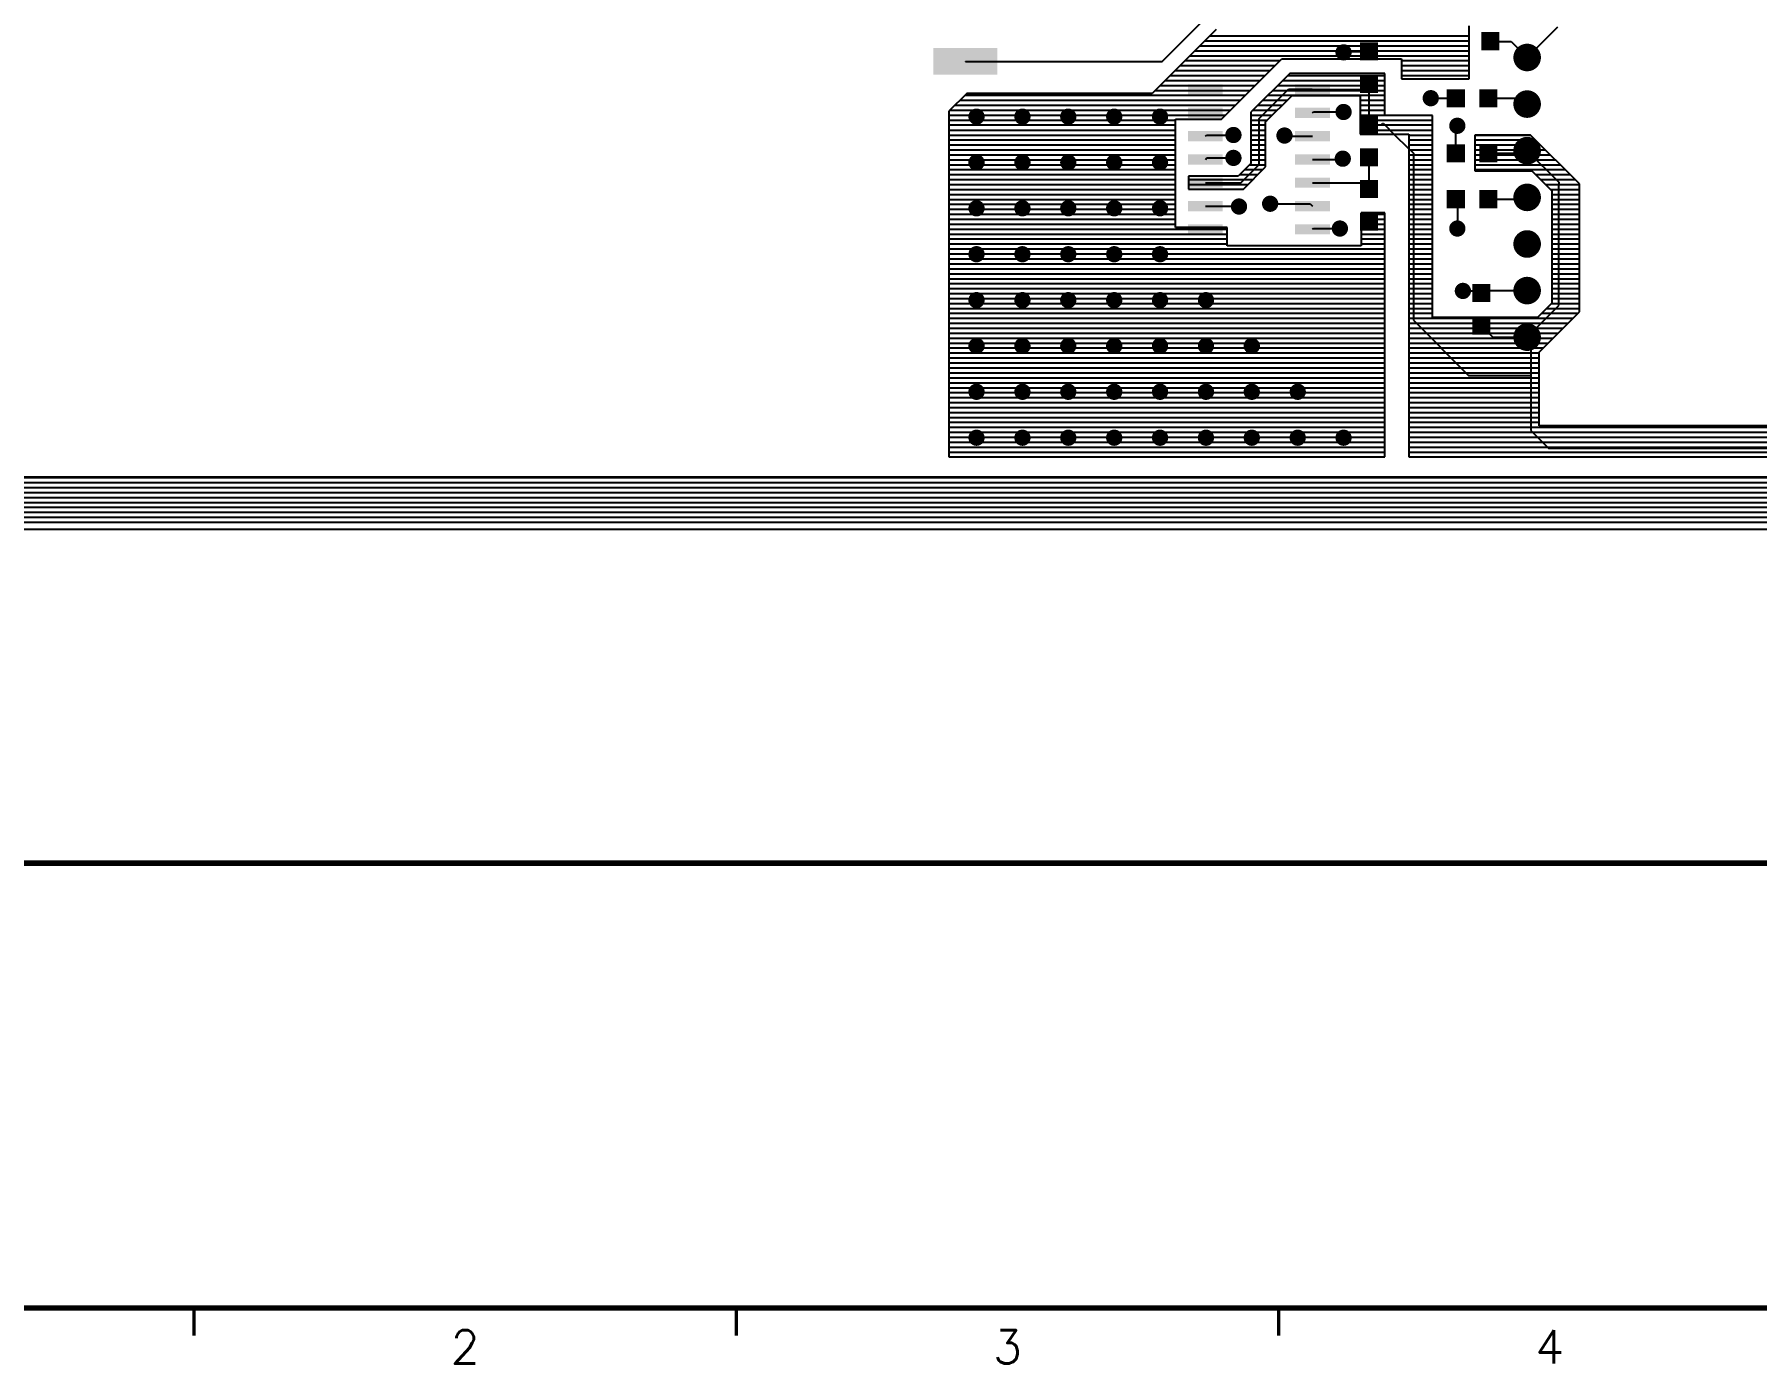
# Model space of a CAD drawing. Extents: x 295 to 953, y 10 to 290.
# Drawn here: x 526.4 to 681.2, y 10 to 129.5 of the extents above; entities that cross this region are included whole.
import ezdxf
from ezdxf.enums import TextEntityAlignment as Align

# ---------------------------------------------------------------- set-up
doc = ezdxf.new("R2010")
doc.units = 0
doc.header["$LTSCALE"] = 5
doc.header["$MEASUREMENT"] = 0
doc.layers.get('0').update_dxf_attribs({"linetype": 'CONTINUOUS', "lineweight": 25})
doc.layers.add('6', color=6, linetype='CONTINUOUS', lineweight=13)
for name, color, linetype in [('COMP_GB', 1, 'CONTINUOUS'), ('문자', 4, 'CONTINUOUS'), ('테두리', 3, 'CONTINUOUS')]:
    doc.layers.add(name, color=color, linetype=linetype)
doc.styles.get("Standard").update_dxf_attribs({"font": 'simplex.shx'})
doc.styles.add('굴림체', font='')
doc.styles.get('굴림체').set_extended_font_data('GulimChe')

# ---------------------------------------------------------------- blocks, each defined once
blk = doc.blocks.new('C')
at = {"layer": '테두리'}
for points, const_width in [([(15, 285), (15, 15), (405, 15), (405, 285), (15, 285)], 0.5), ([(15, 55), (405, 55)], 0.5), ([(63.75, 12.5), (63.75, 15)], 0.3), ([(112.5, 12.5), (112.5, 15)], 0.3), ([(161.25, 12.5), (161.25, 15)], 0.3)]:
    blk.add_lwpolyline(points, dxfattribs=dict(at, const_width=const_width))
at = {"layer": '문자'}
for s, p in [('2', (88.12, 11.5)), ('3', (136.88, 11.5)), ('4', (185.62, 11.5))]:
    blk.add_text(s, height=3, dxfattribs=at).set_placement(p, align=Align.MIDDLE)

msp = doc.modelspace()

# ---------------------------------------------------------------- linework, layer by layer
for points, const_width in [([(643.71, 127.9, 1), (644.44, 127.9, 1)], 0.733), ([(659.96, 127.44, 1), (661.2, 127.44, 1)], 1.24), ([(651.55, 123.78, 1), (652.28, 123.78, 1)], 0.733), ([(659.96, 123.25, 1), (661.2, 123.25, 1)], 1.24), ([(610.71, 122.12, 1), (611.44, 122.12, 1)], 0.733), ([(614.84, 122.12, 1), (615.57, 122.12, 1)], 0.733), ([(618.96, 122.12, 1), (619.69, 122.12, 1)], 0.733), ([(623.09, 122.12, 1), (623.82, 122.12, 1)], 0.733), ([(627.21, 122.12, 1), (627.94, 122.12, 1)], 0.733), ([(643.71, 122.54, 1), (644.44, 122.54, 1)], 0.733), ([(633.81, 120.47, 1), (634.54, 120.47, 1)], 0.733), ([(638.4, 120.42, 1), (639.13, 120.42, 1)], 0.733), ([(653.94, 121.3, 1), (654.67, 121.3, 1)], 0.733), ([(659.96, 119.06, 1), (661.2, 119.06, 1)], 1.24), ([(610.71, 118, 1), (611.44, 118, 1)], 0.733), ([(614.84, 118, 1), (615.57, 118, 1)], 0.733), ([(618.96, 118, 1), (619.69, 118, 1)], 0.733), ([(623.09, 118, 1), (623.82, 118, 1)], 0.733), ([(627.21, 118, 1), (627.94, 118, 1)], 0.733), ([(633.81, 118.41, 1), (634.54, 118.41, 1)], 0.733), ([(643.64, 118.34, 1), (644.37, 118.34, 1)], 0.733), ([(610.71, 113.88, 1), (611.44, 113.88, 1)], 0.733), ([(614.84, 113.88, 1), (615.57, 113.88, 1)], 0.733), ([(618.96, 113.88, 1), (619.69, 113.88, 1)], 0.733), ([(623.09, 113.88, 1), (623.82, 113.88, 1)], 0.733), ([(627.21, 113.88, 1), (627.94, 113.88, 1)], 0.733), ([(634.31, 114.04, 1), (635.04, 114.04, 1)], 0.733), ([(637.11, 114.29, 1), (637.84, 114.29, 1)], 0.733), ([(659.96, 114.86, 1), (661.2, 114.86, 1)], 1.24), ([(643.38, 112.06, 1), (644.11, 112.06, 1)], 0.733), ([(653.94, 112.06, 1), (654.67, 112.06, 1)], 0.733), ([(659.96, 110.67, 1), (661.2, 110.67, 1)], 1.24), ([(610.71, 109.75, 1), (611.44, 109.75, 1)], 0.733), ([(614.84, 109.75, 1), (615.57, 109.75, 1)], 0.733), ([(618.96, 109.75, 1), (619.69, 109.75, 1)], 0.733), ([(623.09, 109.75, 1), (623.82, 109.75, 1)], 0.733), ([(627.21, 109.75, 1), (627.94, 109.75, 1)], 0.733), ([(654.44, 106.45, 1), (655.17, 106.45, 1)], 0.733), ([(659.96, 106.48, 1), (661.2, 106.48, 1)], 1.24), ([(610.71, 105.62, 1), (611.44, 105.62, 1)], 0.733), ([(614.84, 105.62, 1), (615.57, 105.62, 1)], 0.733), ([(618.96, 105.62, 1), (619.69, 105.62, 1)], 0.733), ([(623.09, 105.62, 1), (623.82, 105.62, 1)], 0.733), ([(627.21, 105.62, 1), (627.94, 105.62, 1)], 0.733), ([(631.34, 105.62, 1), (632.07, 105.62, 1)], 0.733), ([(610.71, 101.5, 1), (611.44, 101.5, 1)], 0.733), ([(614.84, 101.5, 1), (615.57, 101.5, 1)], 0.733), ([(618.96, 101.5, 1), (619.69, 101.5, 1)], 0.733), ([(623.09, 101.5, 1), (623.82, 101.5, 1)], 0.733), ([(627.21, 101.5, 1), (627.94, 101.5, 1)], 0.733), ([(631.34, 101.5, 1), (632.07, 101.5, 1)], 0.733), ([(635.46, 101.5, 1), (636.19, 101.5, 1)], 0.733), ([(659.96, 102.29, 1), (661.2, 102.29, 1)], 1.24), ([(610.71, 97.38, 1), (611.44, 97.38, 1)], 0.733), ([(614.84, 97.38, 1), (615.57, 97.38, 1)], 0.733), ([(618.96, 97.38, 1), (619.69, 97.38, 1)], 0.733), ([(623.09, 97.38, 1), (623.82, 97.38, 1)], 0.733), ([(627.21, 97.38, 1), (627.94, 97.38, 1)], 0.733), ([(631.34, 97.38, 1), (632.07, 97.38, 1)], 0.733), ([(635.46, 97.38, 1), (636.19, 97.38, 1)], 0.733), ([(639.59, 97.38, 1), (640.32, 97.38, 1)], 0.733), ([(610.71, 93.25, 1), (611.44, 93.25, 1)], 0.733), ([(614.84, 93.25, 1), (615.57, 93.25, 1)], 0.733), ([(618.96, 93.25, 1), (619.69, 93.25, 1)], 0.733), ([(623.09, 93.25, 1), (623.82, 93.25, 1)], 0.733), ([(627.21, 93.25, 1), (627.94, 93.25, 1)], 0.733), ([(631.34, 93.25, 1), (632.07, 93.25, 1)], 0.733), ([(635.46, 93.25, 1), (636.19, 93.25, 1)], 0.733), ([(639.59, 93.25, 1), (640.32, 93.25, 1)], 0.733), ([(643.71, 93.25, 1), (644.44, 93.25, 1)], 0.733)]:
    msp.add_lwpolyline(points, format="xyb", close=True, dxfattribs=dict(const_width=const_width))
for points in [[(647.18, 128.81), (647.18, 127.17), (645.55, 128.81), (645.55, 127.17)], [(658.09, 129.73), (658.09, 128.09), (656.46, 129.73), (656.46, 128.09)], [(612.96, 128.3), (612.96, 125.91), (607.18, 128.3), (607.18, 125.91)], [(647.18, 125.87), (647.18, 124.24), (645.55, 125.87), (645.55, 124.24)], [(633.22, 125.02), (633.22, 124.1), (630.08, 125.02), (630.08, 124.1)], [(642.86, 125.02), (642.86, 124.1), (639.72, 125.02), (639.72, 124.1)], [(654.98, 124.59), (654.98, 122.96), (653.34, 124.59), (653.34, 122.96)], [(657.91, 124.59), (657.91, 122.96), (656.28, 124.59), (656.28, 122.96)], [(633.22, 122.93), (633.22, 122), (630.08, 122.93), (630.08, 122)], [(642.86, 122.93), (642.86, 122), (639.72, 122.93), (639.72, 122)], [(633.22, 120.83), (633.22, 119.91), (630.08, 120.83), (630.08, 119.91)], [(642.86, 120.83), (642.86, 119.91), (639.72, 120.83), (639.72, 119.91)], [(647.18, 122.21), (647.18, 120.57), (645.55, 122.21), (645.55, 120.57)], [(647.18, 119.27), (647.18, 117.64), (645.55, 119.27), (645.55, 117.64)], [(654.98, 119.64), (654.98, 118.01), (653.34, 119.64), (653.34, 118.01)], [(657.91, 119.64), (657.91, 118.01), (656.28, 119.64), (656.28, 118.01)], [(633.22, 118.73), (633.22, 117.81), (630.08, 118.73), (630.08, 117.81)], [(642.86, 118.73), (642.86, 117.81), (639.72, 118.73), (639.72, 117.81)], [(633.22, 116.64), (633.22, 115.72), (630.08, 116.64), (630.08, 115.72)], [(642.86, 116.64), (642.86, 115.72), (639.72, 116.64), (639.72, 115.72)], [(647.18, 116.43), (647.18, 114.8), (645.55, 116.43), (645.55, 114.8)], [(654.98, 115.52), (654.98, 113.88), (653.34, 115.52), (653.34, 113.88)], [(657.91, 115.52), (657.91, 113.88), (656.28, 115.52), (656.28, 113.88)], [(633.22, 114.54), (633.22, 113.62), (630.08, 114.54), (630.08, 113.62)], [(642.86, 114.54), (642.86, 113.62), (639.72, 114.54), (639.72, 113.62)], [(647.18, 113.5), (647.18, 111.86), (645.55, 113.5), (645.55, 111.86)], [(633.22, 112.45), (633.22, 111.53), (630.08, 112.45), (630.08, 111.53)], [(642.86, 112.45), (642.86, 111.53), (639.72, 112.45), (639.72, 111.53)], [(657.27, 107.08), (657.27, 105.45), (655.64, 107.08), (655.64, 105.45)], [(657.27, 104.15), (657.27, 102.52), (655.64, 104.15), (655.64, 102.52)]]:
    msp.add_solid(points)
at = {"layer": 'COMP_GB', "color": 7}
for p, q in [((627.77, 127.08), (633.17, 132.47)), ((655.38, 125.51), (655.38, 130.29)), ((660.58, 127.44), (663.35, 130.21)), ((632.63, 129.96), (626.86, 124.19)), ((631.61, 128.94), (655.38, 128.94)), ((632.05, 129.38), (655.38, 129.38)), ((657.28, 128.91), (657.3, 128.89)), ((657.3, 128.89), (659.13, 128.89)), ((659.13, 128.89), (660.58, 127.44)), ((610.07, 127.1), (610.09, 127.08)), ((610.09, 127.08), (627.77, 127.08)), ((629.82, 127.16), (638.36, 127.16)), ((630.27, 127.6), (655.38, 127.6)), ((630.72, 128.05), (655.38, 128.05)), ((631.16, 128.49), (655.38, 128.49)), ((633.09, 121.88), (638.53, 127.32)), ((638.53, 127.32), (649.28, 127.32)), ((644.08, 127.9), (644.08, 127.99)), ((644.08, 127.99), (646.37, 127.99)), ((649.28, 127.32), (649.28, 125.51)), ((649.28, 127.16), (655.38, 127.16)), ((628.49, 125.82), (637.03, 125.82)), ((628.93, 126.27), (637.47, 126.27)), ((629.38, 126.71), (637.92, 126.71)), ((639.23, 126), (635.75, 122.52)), ((639.05, 125.82), (647.79, 125.82)), ((647.79, 126), (639.23, 126)), ((647.79, 122.21), (647.79, 126)), ((649.28, 126.71), (655.38, 126.71)), ((649.28, 126.27), (655.38, 126.27)), ((649.28, 125.82), (655.38, 125.82)), ((649.28, 125.51), (655.38, 125.51)), ((610.19, 124.19), (608.6, 122.6)), ((610.04, 124.04), (635.25, 124.04)), ((626.86, 124.19), (610.19, 124.19)), ((627.15, 124.48), (635.69, 124.48)), ((627.6, 124.93), (636.14, 124.93)), ((628.04, 125.37), (636.58, 125.37)), ((636.49, 121.96), (639.13, 124.6)), ((637.07, 121.65), (639.44, 124.02)), ((637.27, 124.04), (647.79, 124.04)), ((637.71, 124.48), (647.79, 124.48)), ((638.16, 124.93), (647.79, 124.93)), ((638.6, 125.37), (647.79, 125.37)), ((639.13, 124.6), (641.25, 124.6)), ((639.44, 124.02), (645.56, 124.02)), ((641.25, 124.6), (641.29, 124.56)), ((641.29, 124.56), (646.14, 124.56)), ((645.56, 124.02), (645.56, 120.56)), ((646.14, 124.83), (646.37, 125.06)), ((646.14, 124.56), (646.14, 124.83)), ((646.37, 124.56), (646.37, 125.06)), ((646.37, 121.39), (646.37, 124.56)), ((608.6, 122.6), (608.6, 91.52)), ((608.7, 122.7), (633.91, 122.7)), ((609.15, 123.15), (634.35, 123.15)), ((609.6, 123.59), (634.8, 123.59)), ((635.75, 122.52), (635.75, 117.9)), ((635.93, 122.7), (638.12, 122.7)), ((636.38, 123.15), (638.56, 123.15)), ((636.82, 123.59), (639.01, 123.59)), ((641.29, 122.46), (641.36, 122.54)), ((641.36, 122.54), (644.08, 122.54)), ((645.56, 123.59), (647.79, 123.59)), ((645.56, 123.15), (647.79, 123.15)), ((645.56, 122.7), (647.79, 122.7)), ((651.92, 123.78), (654.16, 123.78)), ((657.09, 123.78), (660.99, 123.78)), ((660.58, 123.25), (660.99, 123.25)), ((660.99, 123.78), (660.99, 123.25)), ((608.6, 122.26), (633.46, 122.26)), ((608.6, 121.81), (628.98, 121.81)), ((608.6, 121.37), (628.98, 121.37)), ((608.6, 120.92), (628.98, 120.92)), ((628.98, 112.14), (628.98, 121.88)), ((628.98, 121.88), (633.09, 121.88)), ((635.75, 122.26), (637.67, 122.26)), ((635.75, 121.81), (637.23, 121.81)), ((635.75, 121.37), (637.07, 121.37)), ((635.75, 120.92), (637.07, 120.92)), ((636.49, 117.83), (636.49, 121.96)), ((637.07, 117.61), (637.07, 121.65)), ((645.56, 122.26), (647.79, 122.26)), ((645.56, 121.81), (652.08, 121.81)), ((645.56, 121.37), (652.08, 121.37)), ((645.56, 120.92), (652.08, 120.92)), ((646.37, 121.39), (647.47, 121.39)), ((647.47, 121.39), (647.59, 121.51)), ((647.59, 121.51), (647.66, 121.51)), ((647.66, 121.51), (648.7, 120.47)), ((652.08, 122.21), (647.79, 122.21)), ((652.08, 104.06), (652.08, 122.21)), ((654.16, 121.15), (654.31, 121.3)), ((654.16, 118.83), (654.16, 121.15)), ((608.6, 120.47), (628.98, 120.47)), ((608.6, 120.03), (628.98, 120.03)), ((608.6, 119.58), (628.98, 119.58)), ((631.65, 120.37), (631.75, 120.47)), ((631.75, 120.47), (634.18, 120.47)), ((635.75, 120.47), (637.07, 120.47)), ((635.75, 120.03), (637.07, 120.03)), ((635.75, 119.58), (637.07, 119.58)), ((638.77, 120.42), (638.82, 120.37)), ((638.82, 120.37), (641.29, 120.37)), ((645.56, 120.56), (649.94, 120.56)), ((648.7, 120.47), (649.85, 119.32)), ((649.85, 119.32), (650.35, 118.83)), ((649.94, 120.56), (649.94, 91.52)), ((649.94, 120.47), (652.08, 120.47)), ((649.94, 120.03), (652.08, 120.03)), ((649.94, 119.58), (652.08, 119.58)), ((655.88, 120.47), (660.89, 120.47)), ((660.89, 120.47), (655.88, 120.47)), ((655.88, 120.47), (655.88, 117.26)), ((655.88, 120.03), (661.33, 120.03)), ((655.88, 119.58), (661.78, 119.58)), ((665.28, 116.08), (660.89, 120.47)), ((608.6, 119.14), (628.98, 119.14)), ((608.6, 118.69), (628.98, 118.69)), ((608.6, 118.25), (628.98, 118.25)), ((608.6, 117.8), (628.98, 117.8)), ((631.65, 118.27), (631.79, 118.41)), ((631.79, 118.41), (634.18, 118.41)), ((635.75, 117.9), (634.61, 116.76)), ((634.84, 116.18), (636.49, 117.83)), ((635.65, 117.8), (637.07, 117.8)), ((635.75, 119.14), (637.07, 119.14)), ((635.75, 118.69), (637.07, 118.69)), ((635.75, 118.25), (637.07, 118.25)), ((641.29, 118.27), (643.94, 118.27)), ((643.94, 118.27), (644.01, 118.34)), ((646.37, 115.62), (646.37, 118.46)), ((649.94, 119.14), (652.08, 119.14)), ((649.94, 118.69), (652.08, 118.69)), ((649.94, 118.25), (652.08, 118.25)), ((649.94, 117.8), (652.08, 117.8)), ((650.35, 118.83), (650.35, 103.81)), ((655.88, 119.14), (662.22, 119.14)), ((655.88, 118.69), (662.67, 118.69)), ((655.88, 118.25), (663.12, 118.25)), ((655.88, 117.8), (663.56, 117.8)), ((657.09, 118.83), (660.35, 118.83)), ((660.35, 118.83), (660.58, 119.06)), ((660.58, 119.06), (663.42, 116.22)), ((608.6, 117.36), (628.98, 117.36)), ((608.6, 116.91), (628.98, 116.91)), ((608.6, 116.46), (628.98, 116.46)), ((634.61, 116.76), (630.14, 116.76)), ((630.14, 116.76), (630.14, 115.61)), ((630.14, 116.46), (635.92, 116.46)), ((631.65, 116.18), (634.84, 116.18)), ((634.76, 116.91), (636.37, 116.91)), ((635.07, 115.61), (637.07, 117.61)), ((635.2, 117.36), (636.81, 117.36)), ((641.29, 116.18), (645.81, 116.18)), ((645.81, 116.18), (646.37, 115.62)), ((649.94, 117.36), (652.08, 117.36)), ((649.94, 116.91), (652.08, 116.91)), ((649.94, 116.46), (652.08, 116.46)), ((655.88, 117.36), (664.01, 117.36)), ((655.88, 117.26), (661.01, 117.26)), ((661.01, 117.26), (662.81, 115.46)), ((661.36, 116.91), (664.45, 116.91)), ((661.8, 116.46), (664.9, 116.46)), ((663.42, 116.22), (663.42, 116.02)), ((608.6, 116.02), (628.98, 116.02)), ((608.6, 115.57), (628.98, 115.57)), ((608.6, 115.13), (628.98, 115.13)), ((608.6, 114.68), (628.98, 114.68)), ((630.14, 116.02), (635.48, 116.02)), ((630.14, 115.61), (635.07, 115.61)), ((649.94, 116.02), (652.08, 116.02)), ((649.94, 115.57), (652.08, 115.57)), ((649.94, 115.13), (652.08, 115.13)), ((649.94, 114.68), (652.08, 114.68)), ((654.16, 114.7), (654.31, 114.55)), ((657.09, 114.7), (660.41, 114.7)), ((660.41, 114.7), (660.58, 114.86)), ((662.25, 116.02), (665.28, 116.02)), ((662.69, 115.57), (665.28, 115.57)), ((662.81, 115.46), (662.81, 105.36)), ((662.81, 115.13), (665.28, 115.13)), ((662.81, 114.68), (665.28, 114.68)), ((663.42, 105.39), (663.42, 116.02)), ((665.28, 104.57), (665.28, 116.08)), ((608.6, 114.24), (628.98, 114.24)), ((608.6, 113.79), (628.98, 113.79)), ((608.6, 113.35), (628.98, 113.35)), ((631.65, 114.08), (634.63, 114.08)), ((634.63, 114.08), (634.67, 114.04)), ((637.48, 114.29), (641.08, 114.29)), ((641.08, 114.29), (641.29, 114.08)), ((647.79, 113.46), (645.65, 113.46)), ((645.65, 113.46), (645.65, 110.49)), ((645.65, 113.35), (647.79, 113.35)), ((647.79, 91.52), (647.79, 113.46)), ((649.94, 114.24), (652.08, 114.24)), ((649.94, 113.79), (652.08, 113.79)), ((649.94, 113.35), (652.08, 113.35)), ((654.31, 114.55), (654.31, 112.06)), ((662.81, 114.24), (665.28, 114.24)), ((662.81, 113.79), (665.28, 113.79)), ((662.81, 113.35), (665.28, 113.35)), ((608.6, 112.9), (628.98, 112.9)), ((608.6, 112.46), (628.98, 112.46)), ((608.6, 112.01), (633.6, 112.01)), ((608.6, 111.56), (633.6, 111.56)), ((633.6, 112.14), (628.98, 112.14)), ((633.6, 110.49), (633.6, 112.14)), ((641.29, 111.99), (641.36, 112.06)), ((641.36, 112.06), (643.75, 112.06)), ((645.65, 112.9), (647.79, 112.9)), ((645.65, 112.46), (647.79, 112.46)), ((645.65, 112.01), (647.79, 112.01)), ((645.65, 111.56), (647.79, 111.56)), ((649.94, 112.9), (652.08, 112.9)), ((649.94, 112.46), (652.08, 112.46)), ((649.94, 112.01), (652.08, 112.01)), ((649.94, 111.56), (652.08, 111.56)), ((662.81, 112.9), (665.28, 112.9)), ((662.81, 112.46), (665.28, 112.46)), ((662.81, 112.01), (665.28, 112.01)), ((662.81, 111.56), (665.28, 111.56)), ((608.6, 111.12), (633.6, 111.12)), ((608.6, 110.67), (633.6, 110.67)), ((608.6, 110.23), (647.79, 110.23)), ((645.65, 110.49), (633.6, 110.49)), ((645.65, 111.12), (647.79, 111.12)), ((645.65, 110.67), (647.79, 110.67)), ((649.94, 111.12), (652.08, 111.12)), ((649.94, 110.67), (652.08, 110.67)), ((649.94, 110.23), (652.08, 110.23)), ((662.81, 111.12), (665.28, 111.12)), ((662.81, 110.67), (665.28, 110.67)), ((662.81, 110.23), (665.28, 110.23)), ((608.6, 109.78), (647.79, 109.78)), ((608.6, 109.34), (647.79, 109.34)), ((608.6, 108.89), (647.79, 108.89)), ((608.6, 108.45), (647.79, 108.45)), ((649.94, 109.78), (652.08, 109.78)), ((649.94, 109.34), (652.08, 109.34)), ((649.94, 108.89), (652.08, 108.89)), ((649.94, 108.45), (652.08, 108.45)), ((662.81, 109.78), (665.28, 109.78)), ((662.81, 109.34), (665.28, 109.34)), ((662.81, 108.89), (665.28, 108.89)), ((662.81, 108.45), (665.28, 108.45)), ((608.6, 108), (647.79, 108)), ((608.6, 107.55), (647.79, 107.55)), ((608.6, 107.11), (647.79, 107.11)), ((649.94, 108), (652.08, 108)), ((649.94, 107.55), (652.08, 107.55)), ((649.94, 107.11), (652.08, 107.11)), ((662.81, 108), (665.28, 108)), ((662.81, 107.55), (665.28, 107.55)), ((662.81, 107.11), (665.28, 107.11)), ((608.6, 106.66), (647.79, 106.66)), ((608.6, 106.22), (647.79, 106.22)), ((608.6, 105.77), (647.79, 105.77)), ((608.6, 105.33), (647.79, 105.33)), ((649.94, 106.66), (652.08, 106.66)), ((649.94, 106.22), (652.08, 106.22)), ((649.94, 105.77), (652.08, 105.77)), ((649.94, 105.33), (652.08, 105.33)), ((654.8, 106.45), (656.27, 106.45)), ((656.27, 106.45), (656.45, 106.27)), ((656.45, 106.27), (656.45, 106.48)), ((656.45, 106.48), (660.58, 106.48)), ((662.81, 105.36), (661.51, 104.06)), ((662.78, 105.33), (665.28, 105.33)), ((662.81, 106.66), (665.28, 106.66)), ((662.81, 106.22), (665.28, 106.22)), ((662.81, 105.77), (665.28, 105.77)), ((663.42, 105.13), (663.42, 105.39)), ((608.6, 104.88), (647.79, 104.88)), ((608.6, 104.44), (647.79, 104.44)), ((608.6, 103.99), (647.79, 103.99)), ((649.94, 104.88), (652.08, 104.88)), ((649.94, 104.44), (652.08, 104.44)), ((649.94, 103.99), (664.7, 103.99)), ((650.35, 103.81), (655.3, 98.86)), ((661.51, 104.06), (652.08, 104.06)), ((660.58, 102.29), (663.42, 105.13)), ((661.65, 100.94), (665.28, 104.57)), ((661.88, 104.44), (665.14, 104.44)), ((662.33, 104.88), (665.28, 104.88)), ((608.6, 103.55), (647.79, 103.55)), ((608.6, 103.1), (647.79, 103.1)), ((608.6, 102.65), (647.79, 102.65)), ((608.6, 102.21), (647.79, 102.21)), ((649.94, 103.55), (664.25, 103.55)), ((649.94, 103.1), (663.81, 103.1)), ((649.94, 102.65), (663.36, 102.65)), ((649.94, 102.21), (662.92, 102.21)), ((656.45, 103.33), (657.49, 102.29)), ((657.49, 102.29), (660.58, 102.29)), ((660.58, 102.29), (660.91, 101.96)), ((608.6, 101.76), (647.79, 101.76)), ((608.6, 101.32), (647.79, 101.32)), ((608.6, 100.87), (647.79, 100.87)), ((649.94, 101.76), (662.47, 101.76)), ((649.94, 101.32), (662.03, 101.32)), ((649.94, 100.87), (661.65, 100.87)), ((660.91, 101.96), (660.91, 98.86)), ((661.65, 94.32), (661.65, 100.94)), ((608.6, 100.43), (647.79, 100.43)), ((608.6, 99.98), (647.79, 99.98)), ((608.6, 99.54), (647.79, 99.54)), ((649.94, 100.43), (661.65, 100.43)), ((649.94, 99.98), (661.65, 99.98)), ((649.94, 99.54), (661.65, 99.54)), ((608.6, 99.09), (647.79, 99.09)), ((608.6, 98.64), (647.79, 98.64)), ((608.6, 98.2), (647.79, 98.2)), ((608.6, 97.75), (647.79, 97.75)), ((649.94, 99.09), (661.65, 99.09)), ((649.94, 98.64), (661.65, 98.64)), ((649.94, 98.2), (661.65, 98.2)), ((649.94, 97.75), (661.65, 97.75)), ((655.3, 98.86), (660.91, 98.86)), ((660.91, 98.86), (660.91, 93.91)), ((608.6, 97.31), (647.79, 97.31)), ((608.6, 96.86), (647.79, 96.86)), ((608.6, 96.42), (647.79, 96.42)), ((649.94, 97.31), (661.65, 97.31)), ((649.94, 96.86), (661.65, 96.86)), ((649.94, 96.42), (661.65, 96.42)), ((608.6, 95.97), (647.79, 95.97)), ((608.6, 95.53), (647.79, 95.53)), ((608.6, 95.08), (647.79, 95.08)), ((608.6, 94.64), (647.79, 94.64)), ((649.94, 95.97), (661.65, 95.97)), ((649.94, 95.53), (661.65, 95.53)), ((649.94, 95.08), (661.65, 95.08)), ((649.94, 94.64), (661.65, 94.64)), ((608.6, 94.19), (647.79, 94.19)), ((608.6, 93.74), (647.79, 93.74)), ((608.6, 93.3), (647.79, 93.3)), ((649.94, 94.19), (763.29, 94.19)), ((649.94, 93.74), (786.97, 93.74)), ((649.94, 93.3), (786.97, 93.3)), ((660.91, 93.91), (662.51, 92.31)), ((759.17, 94.32), (661.65, 94.32)), ((608.6, 92.85), (647.79, 92.85)), ((608.6, 92.41), (647.79, 92.41)), ((608.6, 91.96), (647.79, 91.96)), ((608.6, 91.52), (647.79, 91.52)), ((649.94, 92.85), (786.97, 92.85)), ((649.94, 92.41), (786.97, 92.41)), ((649.94, 91.96), (786.97, 91.96)), ((649.94, 91.52), (786.97, 91.52)), ((662.51, 92.31), (762.05, 92.31)), ((506.23, 89.67), (868.13, 89.67)), ((506.23, 89.22), (867.68, 89.22)), ((506.23, 88.78), (867.24, 88.78)), ((506.23, 88.33), (866.79, 88.33)), ((868.16, 89.7), (516.78, 89.7)), ((506.23, 87.89), (866.35, 87.89)), ((506.23, 87.44), (865.9, 87.44)), ((506.23, 87), (865.46, 87)), ((506.23, 86.55), (865.01, 86.55)), ((506.23, 86.1), (864.57, 86.1)), ((506.5, 85.66), (864.12, 85.66)), ((863.53, 85), (505.48, 85))]:
    msp.add_line(p, q, dxfattribs=at)

# ---------------------------------------------------------------- block references
msp.add_blockref('C', (476.98, 0))

# ---------------------------------------------------------------- texts
at = {"layer": '6', "color": 4, "insert": (573.67, 73.54), "char_height": 3, "width": 36.962, "attachment_point": 4, "style": '굴림체'}
msp.add_mtext('{\\f굴림|b0|i0|c129;\\C7;', dxfattribs=at)

doc.saveas('drawing.dxf')
